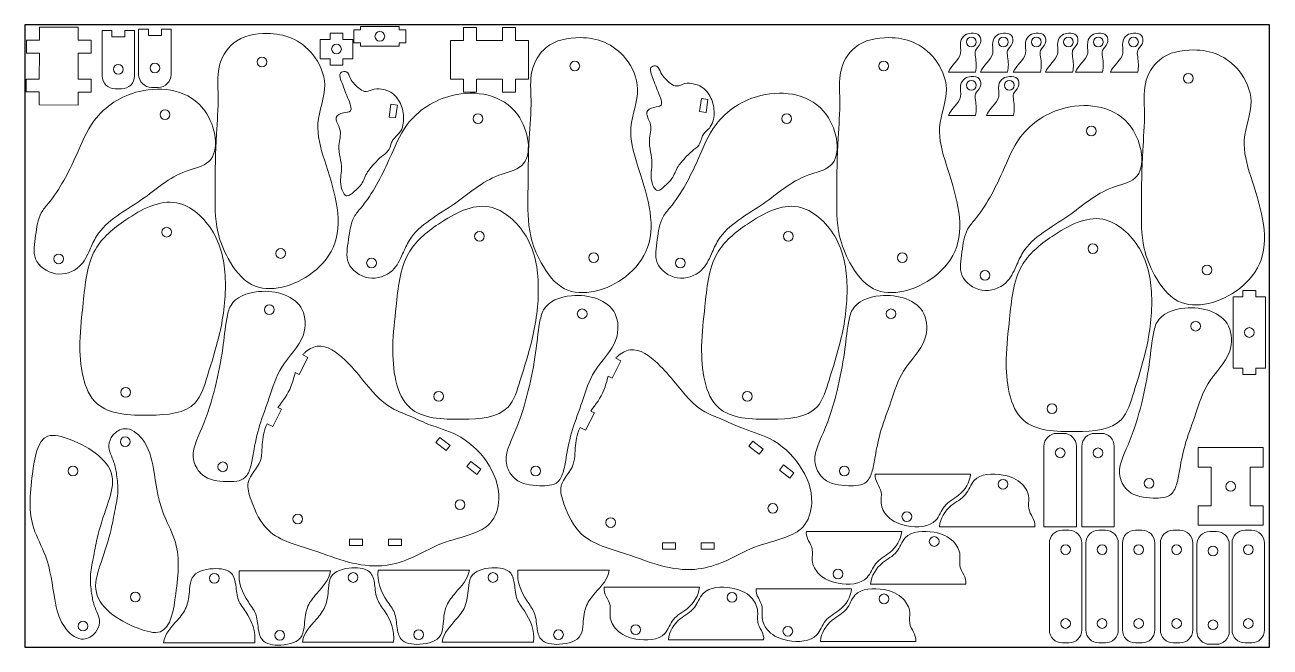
# Model space of a CAD drawing. Header units: inches. Extents: x -0.1 to 49, y 0 to 24.9.
# Drawn here: x 25.01 to 49.01, y 12.84 to 24.84 of the extents above; entities that cross this region are included whole.
import ezdxf

# ---------------------------------------------------------------- set-up
doc = ezdxf.new("R2010")
doc.units = ezdxf.units.IN
doc.header["$MEASUREMENT"] = 0

msp = doc.modelspace()

# ---------------------------------------------------------------- linework, layer by layer
at = {"color": 7, "linetype": 'Continuous', "lineweight": 15}
for p, q in [((25.284, 24.543), (25.285, 24.793)), ((25.285, 24.793), (26.035, 24.791)), ((26.035, 24.791), (26.034, 24.541)), ((27.387, 24.755), (27.199, 24.755)), ((27.199, 24.755), (27.199, 23.88)), ((27.387, 24.63), (27.387, 24.755)), ((27.824, 24.755), (27.637, 24.755)), ((27.637, 24.755), (27.637, 24.63)), ((27.824, 23.88), (27.824, 24.755)), ((31.474, 24.742), (31.349, 24.742)), ((31.349, 24.742), (31.349, 24.492)), ((32.224, 24.804), (31.474, 24.804)), ((31.474, 24.742), (31.474, 24.804)), ((32.224, 24.742), (32.224, 24.804)), ((32.224, 24.742), (32.349, 24.742)), ((32.349, 24.492), (32.349, 24.742)), ((33.463, 24.787), (33.713, 24.787)), ((33.463, 24.537), (33.463, 24.787)), ((33.713, 24.787), (33.713, 24.537)), ((34.213, 24.787), (34.463, 24.787)), ((34.213, 24.537), (34.213, 24.787)), ((34.463, 24.787), (34.463, 24.537)), ((25.034, 24.543), (25.284, 24.543)), ((25.034, 24.293), (25.034, 24.543)), ((26.034, 24.541), (26.284, 24.541)), ((26.284, 24.291), (26.284, 24.541)), ((26.682, 24.729), (26.495, 24.729)), ((26.495, 24.729), (26.495, 23.854)), ((26.682, 24.604), (26.682, 24.729)), ((26.932, 24.604), (26.682, 24.604)), ((27.12, 24.729), (26.932, 24.729)), ((26.932, 24.729), (26.932, 24.604)), ((27.12, 23.854), (27.12, 24.729)), ((27.637, 24.63), (27.387, 24.63)), ((30.701, 24.555), (30.889, 24.555)), ((30.701, 24.185), (30.701, 24.555)), ((30.889, 24.68), (31.139, 24.68)), ((30.889, 24.555), (30.889, 24.68)), ((31.139, 24.555), (31.139, 24.68)), ((31.139, 24.555), (31.326, 24.555)), ((31.326, 24.185), (31.326, 24.555)), ((31.474, 24.492), (31.349, 24.492)), ((31.474, 24.429), (31.474, 24.492)), ((32.224, 24.429), (32.224, 24.492)), ((32.224, 24.492), (32.349, 24.492)), ((33.213, 24.537), (33.463, 24.537)), ((33.213, 24.537), (33.213, 23.787)), ((33.713, 24.537), (34.213, 24.537)), ((34.463, 24.537), (34.713, 24.537)), ((34.713, 24.537), (34.713, 23.787)), ((25.284, 24.293), (25.034, 24.293)), ((25.282, 23.793), (25.284, 24.293)), ((26.034, 24.291), (26.032, 23.791)), ((26.284, 24.291), (26.034, 24.291)), ((32.224, 24.429), (31.474, 24.429)), ((30.701, 24.185), (30.889, 24.185)), ((30.889, 24.185), (30.889, 24.06)), ((30.889, 24.06), (31.139, 24.06)), ((31.139, 24.185), (31.139, 24.06)), ((31.139, 24.185), (31.326, 24.185)), ((25.032, 23.793), (25.282, 23.793)), ((25.032, 23.543), (25.032, 23.793)), ((26.032, 23.791), (26.282, 23.791)), ((26.282, 23.541), (26.282, 23.791)), ((33.463, 23.787), (33.213, 23.787)), ((33.463, 23.537), (33.463, 23.787)), ((33.713, 23.787), (33.713, 23.537)), ((34.213, 23.787), (33.713, 23.787)), ((34.213, 23.537), (34.213, 23.787)), ((34.463, 23.787), (34.463, 23.537)), ((34.713, 23.787), (34.463, 23.787)), ((42.811, 23.926), (43.335, 23.926)), ((43.43, 23.926), (43.954, 23.926)), ((44.064, 23.926), (44.588, 23.926)), ((44.684, 23.926), (45.208, 23.926)), ((45.26, 23.926), (45.785, 23.926)), ((45.938, 23.926), (46.462, 23.926)), ((25.282, 23.543), (25.032, 23.543)), ((25.281, 23.293), (25.282, 23.543)), ((26.032, 23.541), (26.031, 23.291)), ((26.282, 23.541), (26.032, 23.541)), ((26.745, 23.604), (26.87, 23.604)), ((27.449, 23.63), (27.574, 23.63)), ((33.463, 23.537), (33.713, 23.537)), ((34.213, 23.537), (34.463, 23.537)), ((25.281, 23.293), (26.031, 23.291)), ((32.028, 23.06), (32.064, 23.307)), ((32.188, 23.289), (32.064, 23.307)), ((38.015, 23.167), (38.051, 23.414)), ((38.175, 23.396), (38.051, 23.414)), ((38.139, 23.148), (38.175, 23.396)), ((32.151, 23.042), (32.028, 23.06)), ((32.151, 23.042), (32.188, 23.289)), ((38.139, 23.148), (38.015, 23.167)), ((42.811, 23.091), (43.335, 23.091)), ((43.546, 23.091), (44.07, 23.091)), ((48.49, 19.716), (48.74, 19.716)), ((48.49, 19.591), (48.49, 19.716)), ((48.74, 19.591), (48.74, 19.716)), ((48.302, 18.216), (48.302, 19.591)), ((48.49, 19.591), (48.302, 19.591)), ((48.927, 19.591), (48.74, 19.591)), ((48.927, 18.216), (48.927, 19.591)), ((30.293, 18.091), (30.464, 18.425)), ((30.464, 18.425), (30.365, 18.476)), ((36.326, 18.021), (36.497, 18.355)), ((36.497, 18.355), (36.398, 18.406)), ((30.293, 18.091), (30.217, 18.13)), ((36.326, 18.021), (36.25, 18.06)), ((48.49, 18.216), (48.302, 18.216)), ((48.49, 18.216), (48.49, 18.091)), ((48.49, 18.091), (48.74, 18.091)), ((48.74, 18.216), (48.74, 18.091)), ((48.927, 18.216), (48.74, 18.216)), ((29.783, 17.089), (29.953, 17.423)), ((29.953, 17.423), (29.883, 17.458)), ((35.816, 17.018), (35.986, 17.353)), ((35.986, 17.353), (35.916, 17.388)), ((29.783, 17.089), (29.676, 17.143)), ((35.816, 17.018), (35.709, 17.073)), ((32.932, 16.78), (33.008, 16.879)), ((33.008, 16.879), (33.206, 16.726)), ((38.965, 16.71), (39.041, 16.809)), ((39.041, 16.809), (39.239, 16.656)), ((44.905, 16.958), (45.03, 16.958)), ((45.635, 16.958), (45.76, 16.958)), ((33.13, 16.627), (32.932, 16.78)), ((33.206, 16.726), (33.13, 16.627)), ((39.163, 16.557), (38.965, 16.71)), ((39.239, 16.656), (39.163, 16.557)), ((44.655, 15.158), (44.655, 16.708)), ((45.28, 15.158), (45.28, 16.708)), ((45.385, 15.158), (45.385, 16.708)), ((46.01, 15.158), (46.01, 16.708)), ((47.629, 16.31), (47.629, 16.685)), ((48.879, 16.685), (47.629, 16.685)), ((48.879, 16.685), (48.879, 16.31)), ((33.525, 16.32), (33.601, 16.419)), ((33.601, 16.419), (33.799, 16.266)), ((39.558, 16.25), (39.634, 16.349)), ((39.634, 16.349), (39.832, 16.196)), ((33.722, 16.167), (33.525, 16.32)), ((33.799, 16.266), (33.722, 16.167)), ((39.755, 16.097), (39.558, 16.25)), ((39.832, 16.196), (39.755, 16.097)), ((43.238, 16.174), (41.401, 16.174)), ((47.879, 16.31), (47.629, 16.31)), ((47.879, 15.56), (47.879, 16.31)), ((48.629, 15.56), (48.629, 16.31)), ((48.629, 16.31), (48.879, 16.31)), ((47.879, 15.56), (47.629, 15.56)), ((47.629, 15.185), (47.629, 15.56)), ((48.629, 15.56), (48.879, 15.56)), ((48.879, 15.185), (48.879, 15.56)), ((42.639, 15.158), (44.476, 15.158)), ((44.655, 15.158), (45.28, 15.158)), ((45.385, 15.158), (46.01, 15.158)), ((47.629, 15.185), (48.879, 15.185)), ((31.514, 14.919), (31.264, 14.919)), ((31.264, 14.794), (31.264, 14.919)), ((31.514, 14.794), (31.514, 14.919)), ((32.264, 14.919), (32.014, 14.919)), ((32.014, 14.794), (32.014, 14.919)), ((32.264, 14.794), (32.264, 14.919)), ((41.911, 15.068), (40.074, 15.068)), ((45.134, 15.092), (45.009, 15.092)), ((45.838, 15.092), (45.713, 15.092)), ((46.543, 15.092), (46.418, 15.092)), ((47.274, 15.092), (47.149, 15.092)), ((47.978, 15.066), (47.853, 15.066)), ((48.656, 15.092), (48.531, 15.092)), ((31.514, 14.794), (31.264, 14.794)), ((32.264, 14.794), (32.014, 14.794)), ((37.547, 14.849), (37.297, 14.849)), ((37.297, 14.724), (37.297, 14.849)), ((37.547, 14.724), (37.297, 14.724)), ((37.547, 14.724), (37.547, 14.849)), ((38.297, 14.849), (38.047, 14.849)), ((38.047, 14.724), (38.047, 14.849)), ((38.297, 14.724), (38.047, 14.724)), ((38.297, 14.724), (38.297, 14.849)), ((44.759, 14.842), (44.759, 13.167)), ((45.384, 13.167), (45.384, 14.842)), ((45.463, 14.842), (45.463, 13.167)), ((46.088, 13.167), (46.088, 14.842)), ((46.168, 14.842), (46.168, 13.167)), ((46.793, 13.167), (46.793, 14.842)), ((46.899, 14.842), (46.899, 13.167)), ((47.524, 13.167), (47.524, 14.842)), ((47.603, 14.816), (47.603, 13.141)), ((48.228, 13.141), (48.228, 14.816)), ((48.281, 14.842), (48.281, 13.167)), ((48.906, 13.167), (48.906, 14.842)), ((30.899, 14.307), (29.14, 14.307)), ((33.576, 14.322), (31.817, 14.322)), ((36.272, 14.322), (34.513, 14.322)), ((38.011, 13.991), (36.174, 13.991)), ((40.943, 13.963), (39.106, 13.963)), ((41.312, 14.053), (43.149, 14.053)), ((37.412, 12.975), (39.249, 12.975)), ((27.678, 12.918), (29.437, 12.918)), ((30.355, 12.934), (32.114, 12.934)), ((33.052, 12.934), (34.811, 12.934)), ((40.344, 12.947), (42.181, 12.947)), ((45.009, 12.917), (45.134, 12.917)), ((45.713, 12.917), (45.838, 12.917)), ((46.418, 12.917), (46.543, 12.917)), ((47.149, 12.917), (47.274, 12.917)), ((47.853, 12.891), (47.978, 12.891)), ((48.531, 12.917), (48.656, 12.917))]:
    msp.add_line(p, q, dxfattribs=at)
msp.add_lwpolyline([(25.006, 12.837), (49.006, 12.837), (49.006, 24.837), (25.006, 24.837)], close=True)
for centre, radius in [((31.849, 24.617), 0.0938), ((43.253, 24.506), 0.0938), ((43.873, 24.506), 0.0938), ((44.507, 24.506), 0.0938), ((45.127, 24.506), 0.0938), ((45.703, 24.506), 0.0938), ((46.381, 24.506), 0.0938), ((31.014, 24.37), 0.0938), ((26.807, 23.979), 0.0938), ((27.512, 24.005), 0.0938), ((29.576, 24.122), 0.0938), ((35.609, 24.042), 0.0938), ((41.562, 24.042), 0.0938), ((47.437, 23.805), 0.0938), ((43.253, 23.671), 0.0938), ((43.988, 23.671), 0.0938), ((27.707, 23.107), 0.0938), ((33.74, 23.028), 0.0938), ((39.693, 23.028), 0.0938), ((45.568, 22.79), 0.0938), ((27.737, 20.839), 0.0938), ((33.77, 20.759), 0.0938), ((39.724, 20.759), 0.0938), ((25.656, 20.324), 0.0938), ((29.937, 20.428), 0.0938), ((35.971, 20.349), 0.0938), ((41.924, 20.349), 0.0938), ((45.598, 20.521), 0.0938), ((31.689, 20.245), 0.0938), ((37.643, 20.245), 0.0938), ((47.799, 20.111), 0.0938), ((43.517, 20.007), 0.0938), ((29.718, 19.343), 0.0938), ((35.751, 19.264), 0.0938), ((41.705, 19.264), 0.0938), ((47.579, 19.026), 0.0938), ((48.615, 18.904), 0.0938), ((26.949, 17.751), 0.0938), ((32.982, 17.671), 0.0938), ((38.936, 17.671), 0.0938), ((44.81, 17.434), 0.0938), ((26.94, 16.797), 0.0938), ((44.967, 16.583), 0.0938), ((45.698, 16.583), 0.0938), ((25.932, 16.234), 0.0938), ((28.821, 16.313), 0.0938), ((34.854, 16.234), 0.0938), ((40.807, 16.234), 0.0938), ((46.682, 15.996), 0.0938), ((43.866, 15.978), 0.0938), ((48.254, 15.935), 0.0938), ((33.394, 15.583), 0.0938), ((39.427, 15.513), 0.0938), ((30.267, 15.309), 0.0938), ((42.011, 15.354), 0.0938), ((36.3, 15.239), 0.0938), ((42.538, 14.873), 0.0938), ((45.071, 14.717), 0.0938), ((45.776, 14.717), 0.0938), ((46.48, 14.717), 0.0938), ((47.211, 14.717), 0.0938), ((47.916, 14.691), 0.0938), ((48.594, 14.717), 0.0938), ((28.657, 14.163), 0.0937), ((31.334, 14.179), 0.0937), ((34.031, 14.179), 0.0937), ((40.684, 14.248), 0.0938), ((27.135, 13.803), 0.0938), ((38.639, 13.795), 0.0938), ((41.57, 13.767), 0.0938), ((26.127, 13.241), 0.0938), ((36.784, 13.171), 0.0938), ((39.716, 13.143), 0.0938), ((45.071, 13.292), 0.0938), ((45.776, 13.292), 0.0938), ((46.48, 13.292), 0.0938), ((47.211, 13.292), 0.0938), ((47.916, 13.266), 0.0938), ((48.594, 13.292), 0.0938), ((29.92, 13.062), 0.0937), ((32.597, 13.077), 0.0937), ((35.294, 13.077), 0.0937)]:
    msp.add_circle(centre, radius, dxfattribs=at)
for centre, start, end in [((26.745, 23.854), 180, 270), ((26.87, 23.854), 270, 0), ((27.449, 23.88), 180, 270), ((27.574, 23.88), 270, 0), ((44.905, 16.708), 90, 180), ((45.03, 16.708), 0, 90), ((45.635, 16.708), 90, 180), ((45.76, 16.708), 0, 90), ((45.009, 14.842), 90, 180), ((45.134, 14.842), 0, 90), ((45.713, 14.842), 90, 180), ((45.838, 14.842), 0, 90), ((46.418, 14.842), 90, 180), ((46.543, 14.842), 0, 90), ((47.149, 14.842), 90, 180), ((47.274, 14.842), 0, 90), ((47.853, 14.816), 90, 180), ((47.978, 14.816), 0, 90), ((48.531, 14.842), 90, 180), ((48.656, 14.842), 0, 90), ((45.009, 13.167), 180, 270), ((45.134, 13.167), 270, 0), ((45.713, 13.167), 180, 270), ((45.838, 13.167), 270, 0), ((46.418, 13.167), 180, 270), ((46.543, 13.167), 270, 0), ((47.149, 13.167), 180, 270), ((47.274, 13.167), 270, 0), ((47.853, 13.141), 180, 270), ((47.978, 13.141), 270, 0), ((48.531, 13.167), 180, 270), ((48.656, 13.167), 270, 0)]:
    msp.add_arc(centre, 0.25, start, end, dxfattribs=at)
for points, knots in [([(28.731, 23.471), (28.736, 23.224), (28.678, 22.624), (28.676, 21.752), (28.663, 20.921), (28.918, 20.288), (29.444, 19.573), (30.503, 19.882), (31.243, 20.861), (30.86, 21.947), (30.566, 22.949), (30.889, 23.639), (30.616, 24.27), (30.174, 24.615), (29.617, 24.705), (29.008, 24.588), (28.691, 24.02), (28.728, 23.654), (28.731, 23.471)], [0, 0, 0, 0, 0.060367, 0.147459, 0.214848, 0.259879, 0.31505, 0.412855, 0.470827, 0.603019, 0.661592, 0.723224, 0.774678, 0.816596, 0.855565, 0.911147, 0.955232, 1, 1, 1, 1]), ([(34.764, 23.392), (34.769, 23.144), (34.711, 22.544), (34.709, 21.673), (34.696, 20.842), (34.951, 20.209), (35.477, 19.494), (36.536, 19.802), (37.276, 20.782), (36.893, 21.867), (36.599, 22.87), (36.922, 23.559), (36.649, 24.191), (36.207, 24.535), (35.65, 24.626), (35.041, 24.509), (34.724, 23.941), (34.761, 23.575), (34.764, 23.392)], [0, 0, 0, 0, 0.060367, 0.147459, 0.214848, 0.259879, 0.31505, 0.412855, 0.470827, 0.603019, 0.661592, 0.723224, 0.774678, 0.816596, 0.855565, 0.911147, 0.955232, 1, 1, 1, 1]), ([(40.718, 23.392), (40.723, 23.144), (40.665, 22.544), (40.662, 21.673), (40.65, 20.842), (40.905, 20.209), (41.431, 19.494), (42.49, 19.802), (43.23, 20.782), (42.847, 21.867), (42.553, 22.87), (42.876, 23.559), (42.603, 24.191), (42.161, 24.535), (41.603, 24.626), (40.995, 24.509), (40.678, 23.941), (40.715, 23.575), (40.718, 23.392)], [0, 0, 0, 0, 0.060367, 0.147459, 0.214848, 0.259879, 0.31505, 0.412855, 0.470827, 0.603019, 0.661592, 0.723224, 0.774678, 0.816596, 0.855565, 0.911147, 0.955232, 1, 1, 1, 1]), ([(42.811, 23.926), (42.853, 24.048), (43.11, 24.206), (43.016, 24.488), (43.112, 24.654), (43.261, 24.682), (43.435, 24.664), (43.453, 24.457), (43.313, 24.365), (43.346, 24.157), (43.356, 24.026), (43.335, 23.926)], [0, 0, 0, 0, 0.237102, 0.355085, 0.44147, 0.511004, 0.597826, 0.684225, 0.771372, 0.837925, 1, 1, 1, 1]), ([(43.43, 23.926), (43.472, 24.048), (43.729, 24.206), (43.636, 24.488), (43.732, 24.654), (43.88, 24.682), (44.054, 24.664), (44.073, 24.457), (43.932, 24.365), (43.966, 24.157), (43.976, 24.026), (43.954, 23.926)], [0, 0, 0, 0, 0.237102, 0.355085, 0.44147, 0.511004, 0.597826, 0.684225, 0.771372, 0.837925, 1, 1, 1, 1]), ([(44.064, 23.926), (44.107, 24.048), (44.363, 24.206), (44.27, 24.488), (44.366, 24.654), (44.514, 24.682), (44.688, 24.664), (44.707, 24.457), (44.566, 24.365), (44.6, 24.157), (44.61, 24.026), (44.588, 23.926)], [0, 0, 0, 0, 0.237102, 0.355085, 0.44147, 0.511004, 0.597826, 0.684225, 0.771372, 0.837925, 1, 1, 1, 1]), ([(44.684, 23.926), (44.726, 24.048), (44.983, 24.206), (44.89, 24.488), (44.985, 24.654), (45.134, 24.682), (45.308, 24.664), (45.327, 24.457), (45.186, 24.365), (45.219, 24.157), (45.23, 24.026), (45.208, 23.926)], [0, 0, 0, 0, 0.237102, 0.355085, 0.44147, 0.511004, 0.597826, 0.684225, 0.771372, 0.837925, 1, 1, 1, 1]), ([(45.26, 23.926), (45.303, 24.048), (45.559, 24.206), (45.466, 24.488), (45.562, 24.654), (45.711, 24.682), (45.885, 24.664), (45.903, 24.457), (45.762, 24.365), (45.796, 24.157), (45.806, 24.026), (45.785, 23.926)], [0, 0, 0, 0, 0.237102, 0.355085, 0.44147, 0.511004, 0.597826, 0.684225, 0.771372, 0.837925, 1, 1, 1, 1]), ([(45.938, 23.926), (45.98, 24.048), (46.237, 24.206), (46.144, 24.488), (46.239, 24.654), (46.388, 24.682), (46.562, 24.664), (46.58, 24.457), (46.44, 24.365), (46.473, 24.157), (46.484, 24.026), (46.462, 23.926)], [0, 0, 0, 0, 0.237102, 0.355085, 0.44147, 0.511004, 0.597826, 0.684225, 0.771372, 0.837925, 1, 1, 1, 1]), ([(46.592, 23.154), (46.597, 22.906), (46.539, 22.306), (46.537, 21.435), (46.524, 20.604), (46.779, 19.971), (47.305, 19.256), (48.364, 19.565), (49.104, 20.544), (48.721, 21.629), (48.427, 22.632), (48.75, 23.321), (48.477, 23.953), (48.035, 24.298), (47.478, 24.388), (46.869, 24.271), (46.552, 23.703), (46.589, 23.337), (46.592, 23.154)], [0, 0, 0, 0, 0.060367, 0.147459, 0.214848, 0.259879, 0.31505, 0.412855, 0.470827, 0.603019, 0.661592, 0.723224, 0.774678, 0.816596, 0.855565, 0.911147, 0.955232, 1, 1, 1, 1]), ([(37.206, 21.644), (37.248, 21.64), (37.359, 21.747), (37.507, 21.873), (37.576, 22.103), (37.731, 22.264), (37.856, 22.406), (38.006, 22.495), (38.045, 22.622), (38.09, 22.756), (38.271, 22.875), (38.314, 23.172), (38.242, 23.462), (38.076, 23.651), (37.89, 23.704), (37.735, 23.728), (37.539, 23.607), (37.376, 23.777), (37.255, 23.902), (37.227, 24.059), (37.012, 24.034), (37.125, 23.794), (37.178, 23.621), (37.249, 23.474), (37.319, 23.259), (37.123, 23.257), (36.976, 23.188), (37.015, 23.037), (37.11, 22.878), (37.001, 22.562), (37.142, 22.194), (37.04, 21.891), (37.151, 21.648), (37.206, 21.644)], [0, 0, 0, 0, 0.025479, 0.057543, 0.099956, 0.133034, 0.163896, 0.19156, 0.21193, 0.22561, 0.258492, 0.308276, 0.356004, 0.401629, 0.418999, 0.448323, 0.474483, 0.516873, 0.538668, 0.562806, 0.577899, 0.616936, 0.64534, 0.673284, 0.701187, 0.724121, 0.750378, 0.764142, 0.79167, 0.838296, 0.910523, 0.966354, 1, 1, 1, 1]), ([(31.219, 21.537), (31.26, 21.534), (31.372, 21.64), (31.52, 21.767), (31.589, 21.996), (31.744, 22.157), (31.869, 22.299), (32.019, 22.388), (32.058, 22.515), (32.103, 22.649), (32.283, 22.769), (32.327, 23.065), (32.255, 23.355), (32.088, 23.544), (31.903, 23.597), (31.748, 23.621), (31.551, 23.5), (31.389, 23.67), (31.268, 23.795), (31.24, 23.953), (31.025, 23.927), (31.138, 23.688), (31.19, 23.514), (31.262, 23.367), (31.332, 23.152), (31.136, 23.15), (30.989, 23.081), (31.028, 22.93), (31.123, 22.771), (31.014, 22.455), (31.155, 22.087), (31.053, 21.784), (31.164, 21.541), (31.219, 21.537)], [0, 0, 0, 0, 0.025479, 0.057543, 0.099956, 0.133034, 0.163896, 0.19156, 0.21193, 0.22561, 0.258492, 0.308276, 0.356004, 0.401629, 0.418999, 0.448323, 0.474483, 0.516873, 0.538668, 0.562806, 0.577899, 0.616936, 0.64534, 0.673284, 0.701187, 0.724121, 0.750378, 0.764142, 0.79167, 0.838296, 0.910523, 0.966354, 1, 1, 1, 1]), ([(42.811, 23.091), (42.853, 23.213), (43.11, 23.371), (43.016, 23.653), (43.112, 23.819), (43.261, 23.847), (43.435, 23.829), (43.453, 23.622), (43.313, 23.53), (43.346, 23.322), (43.356, 23.191), (43.335, 23.091)], [0, 0, 0, 0, 0.237102, 0.355085, 0.44147, 0.511004, 0.597826, 0.684225, 0.771372, 0.837925, 1, 1, 1, 1]), ([(43.546, 23.091), (43.588, 23.213), (43.845, 23.371), (43.751, 23.653), (43.847, 23.819), (43.996, 23.847), (44.17, 23.829), (44.188, 23.622), (44.048, 23.53), (44.081, 23.322), (44.091, 23.191), (44.07, 23.091)], [0, 0, 0, 0, 0.237102, 0.355085, 0.44147, 0.511004, 0.597826, 0.684225, 0.771372, 0.837925, 1, 1, 1, 1]), ([(25.454, 21.389), (25.407, 21.332), (25.256, 21.16), (25.222, 20.778), (25.122, 20.289), (25.59, 19.951), (26.078, 20.117), (26.247, 20.475), (26.486, 21.026), (27.275, 21.411), (27.892, 22.003), (28.809, 22.171), (28.579, 23.522), (27.252, 23.725), (26.32, 23.117), (25.965, 22.21), (25.682, 21.669), (25.454, 21.389)], [0, 0, 0, 0, 0.02086, 0.063863, 0.106625, 0.152099, 0.197955, 0.233554, 0.26154, 0.367581, 0.464213, 0.509543, 0.602655, 0.72773, 0.825803, 0.898573, 1, 1, 1, 1]), ([(31.487, 21.31), (31.44, 21.253), (31.289, 21.081), (31.255, 20.699), (31.156, 20.21), (31.623, 19.871), (32.112, 20.038), (32.28, 20.396), (32.519, 20.947), (33.309, 21.331), (33.925, 21.924), (34.842, 22.092), (34.612, 23.443), (33.285, 23.646), (32.353, 23.038), (31.998, 22.13), (31.715, 21.59), (31.487, 21.31)], [0, 0, 0, 0, 0.02086, 0.063863, 0.106625, 0.152099, 0.197955, 0.233554, 0.26154, 0.367581, 0.464213, 0.509543, 0.602655, 0.72773, 0.825803, 0.898573, 1, 1, 1, 1]), ([(37.441, 21.31), (37.394, 21.253), (37.243, 21.081), (37.209, 20.699), (37.109, 20.21), (37.577, 19.871), (38.065, 20.038), (38.234, 20.396), (38.473, 20.947), (39.262, 21.331), (39.879, 21.924), (40.796, 22.092), (40.566, 23.443), (39.238, 23.646), (38.307, 23.038), (37.952, 22.13), (37.669, 21.59), (37.441, 21.31)], [0, 0, 0, 0, 0.02086, 0.063863, 0.106625, 0.152099, 0.197955, 0.233554, 0.26154, 0.367581, 0.464213, 0.509543, 0.602655, 0.72773, 0.825803, 0.898573, 1, 1, 1, 1]), ([(43.315, 21.072), (43.268, 21.015), (43.117, 20.843), (43.083, 20.461), (42.984, 19.972), (43.451, 19.633), (43.94, 19.8), (44.108, 20.158), (44.347, 20.709), (45.137, 21.093), (45.753, 21.686), (46.67, 21.854), (46.44, 23.205), (45.113, 23.408), (44.181, 22.8), (43.826, 21.892), (43.543, 21.352), (43.315, 21.072)], [0, 0, 0, 0, 0.02086, 0.063863, 0.106625, 0.152099, 0.197955, 0.233554, 0.26154, 0.367581, 0.464213, 0.509543, 0.602655, 0.72773, 0.825803, 0.898573, 1, 1, 1, 1]), ([(26.067, 18.712), (26.06, 18.281), (26.172, 17.349), (27.359, 17.286), (28.314, 17.355), (28.547, 18.152), (28.791, 18.897), (28.924, 19.854), (28.761, 20.847), (27.911, 21.628), (26.978, 21.136), (26.222, 20.507), (26.145, 19.554), (26.071, 18.984), (26.067, 18.712)], [0, 0, 0, 0, 0.109929, 0.202397, 0.284224, 0.335388, 0.405959, 0.501198, 0.58986, 0.671199, 0.763591, 0.836455, 0.930609, 1, 1, 1, 1]), ([(32.1, 18.632), (32.093, 18.202), (32.205, 17.269), (33.392, 17.207), (34.347, 17.275), (34.58, 18.073), (34.824, 18.817), (34.957, 19.774), (34.794, 20.767), (33.944, 21.549), (33.011, 21.057), (32.255, 20.428), (32.178, 19.475), (32.104, 18.904), (32.1, 18.632)], [0, 0, 0, 0, 0.109929, 0.202397, 0.284224, 0.335388, 0.405959, 0.501198, 0.58986, 0.671199, 0.763591, 0.836455, 0.930609, 1, 1, 1, 1]), ([(38.054, 18.632), (38.047, 18.202), (38.158, 17.269), (39.345, 17.207), (40.301, 17.275), (40.534, 18.073), (40.778, 18.817), (40.911, 19.774), (40.748, 20.767), (39.898, 21.549), (38.965, 21.057), (38.209, 20.428), (38.131, 19.475), (38.058, 18.904), (38.054, 18.632)], [0, 0, 0, 0, 0.109929, 0.202397, 0.284224, 0.335388, 0.405959, 0.501198, 0.58986, 0.671199, 0.763591, 0.836455, 0.930609, 1, 1, 1, 1]), ([(43.928, 18.395), (43.921, 17.964), (44.033, 17.031), (45.22, 16.969), (46.175, 17.037), (46.408, 17.835), (46.652, 18.58), (46.785, 19.537), (46.622, 20.529), (45.772, 21.311), (44.839, 20.819), (44.083, 20.19), (44.006, 19.237), (43.932, 18.667), (43.928, 18.395)], [0, 0, 0, 0, 0.109929, 0.202397, 0.284224, 0.335388, 0.405959, 0.501198, 0.58986, 0.671199, 0.763591, 0.836455, 0.930609, 1, 1, 1, 1]), ([(28.897, 19.168), (28.863, 18.975), (28.825, 18.545), (28.68, 17.824), (28.474, 17.128), (28.158, 16.529), (28.445, 16.071), (28.843, 16.018), (29.253, 16.032), (29.373, 16.33), (29.421, 16.67), (29.521, 17.127), (29.735, 17.664), (29.916, 18.304), (30.429, 18.73), (30.416, 19.551), (29.609, 19.8), (28.976, 19.552), (28.913, 19.257), (28.897, 19.168)], [0, 0, 0, 0, 0.062075, 0.14282, 0.234857, 0.305446, 0.33893, 0.391746, 0.4305, 0.455901, 0.486064, 0.544324, 0.605685, 0.674669, 0.755717, 0.807826, 0.906477, 0.971557, 1, 1, 1, 1]), ([(34.93, 19.089), (34.896, 18.896), (34.858, 18.465), (34.713, 17.745), (34.507, 17.049), (34.191, 16.45), (34.478, 15.991), (34.876, 15.938), (35.286, 15.953), (35.406, 16.251), (35.454, 16.59), (35.554, 17.047), (35.768, 17.585), (35.949, 18.225), (36.462, 18.651), (36.449, 19.472), (35.642, 19.721), (35.009, 19.472), (34.946, 19.178), (34.93, 19.089)], [0, 0, 0, 0, 0.062075, 0.14282, 0.234857, 0.305446, 0.33893, 0.391746, 0.4305, 0.455901, 0.486064, 0.544324, 0.605685, 0.674669, 0.755717, 0.807826, 0.906477, 0.971557, 1, 1, 1, 1]), ([(40.884, 19.089), (40.85, 18.896), (40.812, 18.465), (40.667, 17.745), (40.461, 17.049), (40.145, 16.45), (40.431, 15.991), (40.829, 15.938), (41.24, 15.953), (41.359, 16.251), (41.408, 16.59), (41.507, 17.047), (41.721, 17.585), (41.902, 18.225), (42.415, 18.651), (42.403, 19.472), (41.596, 19.721), (40.963, 19.472), (40.9, 19.178), (40.884, 19.089)], [0, 0, 0, 0, 0.062075, 0.14282, 0.234857, 0.305446, 0.33893, 0.391746, 0.4305, 0.455901, 0.486064, 0.544324, 0.605685, 0.674669, 0.755717, 0.807826, 0.906477, 0.971557, 1, 1, 1, 1]), ([(46.758, 18.851), (46.724, 18.658), (46.686, 18.227), (46.541, 17.507), (46.335, 16.811), (46.019, 16.212), (46.306, 15.754), (46.704, 15.7), (47.114, 15.715), (47.234, 16.013), (47.282, 16.352), (47.382, 16.81), (47.596, 17.347), (47.777, 17.987), (48.29, 18.413), (48.277, 19.234), (47.47, 19.483), (46.837, 19.234), (46.774, 18.94), (46.758, 18.851)], [0, 0, 0, 0, 0.062075, 0.14282, 0.234857, 0.305446, 0.33893, 0.391746, 0.4305, 0.455901, 0.486064, 0.544324, 0.605685, 0.674669, 0.755717, 0.807826, 0.906477, 0.971557, 1, 1, 1, 1]), ([(29.676, 17.143), (29.659, 17.107), (29.595, 16.952), (29.58, 16.703), (29.559, 16.337), (29.238, 16.073), (29.397, 15.556), (29.683, 14.937), (30.514, 14.744), (31.213, 14.456), (31.857, 14.362), (32.472, 14.532), (33.009, 14.863), (33.566, 14.976), (34.043, 15.206), (34.217, 15.786), (33.955, 16.451), (33.408, 16.952), (32.825, 17.101), (32.425, 17.302), (31.933, 17.474), (31.571, 17.933), (31.186, 18.395), (30.748, 18.732), (30.464, 18.577), (30.4, 18.514), (30.387, 18.502), (30.376, 18.489), (30.365, 18.476)], [0.111717, 0.111717, 0.111717, 0.111717, 0.1206738, 0.148904, 0.1641659, 0.1987067, 0.2236188, 0.2719587, 0.3405409, 0.3918184, 0.4385, 0.4771503, 0.5271779, 0.5729772, 0.600307, 0.6360403, 0.69068, 0.7469129, 0.7893863, 0.8186818, 0.8437191, 0.9006592, 0.9374826, 0.9804937, 1, 1, 1, 1.0037866, 1.0037866, 1.0037866, 1.0037866]), ([(35.709, 17.073), (35.692, 17.037), (35.628, 16.882), (35.613, 16.633), (35.592, 16.267), (35.271, 16.003), (35.43, 15.486), (35.716, 14.867), (36.547, 14.674), (37.246, 14.386), (37.89, 14.292), (38.505, 14.462), (39.042, 14.793), (39.599, 14.906), (40.076, 15.136), (40.25, 15.716), (39.988, 16.381), (39.441, 16.882), (38.858, 17.031), (38.458, 17.232), (37.966, 17.404), (37.604, 17.863), (37.219, 18.325), (36.781, 18.662), (36.497, 18.507), (36.433, 18.444), (36.42, 18.432), (36.409, 18.419), (36.398, 18.406)], [0.111717, 0.111717, 0.111717, 0.111717, 0.1206738, 0.148904, 0.1641659, 0.1987067, 0.2236188, 0.2719587, 0.3405409, 0.3918184, 0.4385, 0.4771503, 0.5271779, 0.5729772, 0.600307, 0.6360403, 0.69068, 0.7469129, 0.7893863, 0.8186818, 0.8437191, 0.9006592, 0.9374826, 0.9804937, 1, 1, 1, 1.0037866, 1.0037866, 1.0037866, 1.0037866]), ([(30.217, 18.13), (30.193, 18.04), (30.132, 17.788), (29.979, 17.585), (29.883, 17.458)], [0.03110711, 0.03110711, 0.03110711, 0.03110711, 0.05067034, 0.08441647, 0.08441647, 0.08441647, 0.08441647]), ([(36.25, 18.06), (36.226, 17.97), (36.165, 17.718), (36.012, 17.515), (35.916, 17.388)], [0.03110711, 0.03110711, 0.03110711, 0.03110711, 0.05067034, 0.08441647, 0.08441647, 0.08441647, 0.08441647]), ([(27.617, 13.133), (27.823, 13.206), (27.946, 14.027), (28.012, 14.77), (27.587, 15.517), (27.512, 16.199), (27.374, 16.808), (26.972, 17.121), (26.693, 16.951), (26.578, 16.682), (26.732, 16.433), (26.78, 16.136), (26.817, 15.827), (26.739, 15.478), (26.659, 15.012), (26.494, 14.526), (26.228, 13.734), (26.935, 13.253), (27.504, 13.094), (27.617, 13.133)], [0, 0, 0, 0, 0.086473, 0.201224, 0.263841, 0.35744, 0.42531, 0.467876, 0.496265, 0.519241, 0.556864, 0.583624, 0.618875, 0.657601, 0.700502, 0.773447, 0.830648, 0.952544, 1, 1, 1, 1]), ([(25.45, 16.904), (25.244, 16.831), (25.121, 16.011), (25.054, 15.268), (25.48, 14.521), (25.554, 13.839), (25.692, 13.229), (26.095, 12.917), (26.374, 13.087), (26.489, 13.355), (26.335, 13.605), (26.286, 13.902), (26.25, 14.21), (26.328, 14.56), (26.407, 15.026), (26.573, 15.512), (26.839, 16.304), (26.131, 16.785), (25.563, 16.944), (25.45, 16.904)], [0, 0, 0, 0, 0.086473, 0.201224, 0.263841, 0.35744, 0.42531, 0.467876, 0.496265, 0.519241, 0.556864, 0.583624, 0.618875, 0.657601, 0.700502, 0.773447, 0.830648, 0.952544, 1, 1, 1, 1]), ([(41.401, 16.174), (41.382, 16.043), (41.559, 15.884), (41.486, 15.584), (41.648, 15.292), (42.044, 15.13), (42.578, 15.155), (42.708, 15.594), (43.069, 15.763), (43.224, 16.012), (43.238, 16.174)], [0, 0, 0, 0, 0.123491, 0.193734, 0.290835, 0.427926, 0.618704, 0.723847, 0.840531, 1, 1, 1, 1]), ([(44.476, 15.158), (44.496, 15.288), (44.319, 15.447), (44.392, 15.747), (44.23, 16.04), (43.833, 16.201), (43.299, 16.176), (43.169, 15.738), (42.809, 15.568), (42.653, 15.32), (42.639, 15.158)], [0, 0, 0, 0, 0.123491, 0.193734, 0.290835, 0.427926, 0.618704, 0.723847, 0.840531, 1, 1, 1, 1]), ([(40.074, 15.068), (40.054, 14.938), (40.231, 14.779), (40.158, 14.479), (40.32, 14.186), (40.717, 14.025), (41.25, 14.05), (41.381, 14.488), (41.741, 14.658), (41.897, 14.907), (41.911, 15.068)], [0, 0, 0, 0, 0.123491, 0.193734, 0.290835, 0.427926, 0.618704, 0.723847, 0.840531, 1, 1, 1, 1]), ([(43.149, 14.053), (43.168, 14.183), (42.991, 14.342), (43.064, 14.642), (42.902, 14.934), (42.506, 15.096), (41.972, 15.071), (41.841, 14.632), (41.481, 14.463), (41.326, 14.214), (41.312, 14.053)], [0, 0, 0, 0, 0.123491, 0.193734, 0.290835, 0.427926, 0.618704, 0.723847, 0.840531, 1, 1, 1, 1]), ([(29.437, 12.918), (29.463, 13.142), (29.35, 13.421), (29.093, 13.742), (29.083, 14.004), (29.013, 14.325), (28.61, 14.38), (28.211, 14.266), (28.178, 13.902), (28.151, 13.61), (27.904, 13.292), (27.703, 13.101), (27.678, 12.918)], [0, 0, 0, 0, 0.174396, 0.246774, 0.327815, 0.389779, 0.493993, 0.615527, 0.677078, 0.775393, 0.855999, 1, 1, 1, 1]), ([(29.14, 14.307), (29.113, 14.083), (29.227, 13.804), (29.484, 13.483), (29.494, 13.22), (29.564, 12.9), (29.967, 12.844), (30.366, 12.958), (30.398, 13.323), (30.426, 13.615), (30.673, 13.932), (30.874, 14.123), (30.899, 14.307)], [0, 0, 0, 0, 0.174396, 0.246774, 0.327815, 0.389779, 0.493993, 0.615527, 0.677078, 0.775393, 0.855999, 1, 1, 1, 1]), ([(32.114, 12.934), (32.141, 13.157), (32.027, 13.437), (31.77, 13.757), (31.76, 14.02), (31.69, 14.341), (31.287, 14.396), (30.888, 14.282), (30.856, 13.918), (30.828, 13.625), (30.582, 13.308), (30.38, 13.117), (30.355, 12.934)], [0, 0, 0, 0, 0.174396, 0.246774, 0.327815, 0.389779, 0.493993, 0.615527, 0.677078, 0.775393, 0.855999, 1, 1, 1, 1]), ([(31.817, 14.322), (31.791, 14.099), (31.904, 13.82), (32.161, 13.499), (32.171, 13.236), (32.241, 12.915), (32.644, 12.86), (33.043, 12.974), (33.076, 13.338), (33.103, 13.631), (33.35, 13.948), (33.551, 14.139), (33.576, 14.322)], [0, 0, 0, 0, 0.174396, 0.246774, 0.327815, 0.389779, 0.493993, 0.615527, 0.677078, 0.775393, 0.855999, 1, 1, 1, 1]), ([(34.811, 12.934), (34.837, 13.157), (34.724, 13.437), (34.466, 13.757), (34.457, 14.02), (34.387, 14.341), (33.983, 14.396), (33.585, 14.282), (33.552, 13.918), (33.525, 13.625), (33.278, 13.308), (33.077, 13.117), (33.052, 12.934)], [0, 0, 0, 0, 0.174396, 0.246774, 0.327815, 0.389779, 0.493993, 0.615527, 0.677078, 0.775393, 0.855999, 1, 1, 1, 1]), ([(34.513, 14.322), (34.487, 14.099), (34.601, 13.82), (34.858, 13.499), (34.868, 13.236), (34.938, 12.915), (35.341, 12.86), (35.74, 12.974), (35.772, 13.338), (35.799, 13.631), (36.046, 13.948), (36.248, 14.139), (36.272, 14.322)], [0, 0, 0, 0, 0.174396, 0.246774, 0.327815, 0.389779, 0.493993, 0.615527, 0.677078, 0.775393, 0.855999, 1, 1, 1, 1]), ([(36.174, 13.991), (36.154, 13.86), (36.331, 13.701), (36.259, 13.402), (36.421, 13.109), (36.817, 12.947), (37.351, 12.972), (37.481, 13.411), (37.841, 13.581), (37.997, 13.829), (38.011, 13.991)], [0, 0, 0, 0, 0.123491, 0.193734, 0.290835, 0.427926, 0.618704, 0.723847, 0.840531, 1, 1, 1, 1]), ([(39.249, 12.975), (39.269, 13.106), (39.092, 13.264), (39.164, 13.564), (39.002, 13.857), (38.606, 14.019), (38.072, 13.994), (37.942, 13.555), (37.581, 13.385), (37.426, 13.137), (37.412, 12.975)], [0, 0, 0, 0, 0.123491, 0.193734, 0.290835, 0.427926, 0.618704, 0.723847, 0.840531, 1, 1, 1, 1]), ([(39.106, 13.963), (39.086, 13.833), (39.263, 13.674), (39.19, 13.374), (39.352, 13.081), (39.749, 12.92), (40.282, 12.945), (40.413, 13.383), (40.773, 13.553), (40.929, 13.801), (40.943, 13.963)], [0, 0, 0, 0, 0.123491, 0.193734, 0.290835, 0.427926, 0.618704, 0.723847, 0.840531, 1, 1, 1, 1]), ([(42.181, 12.947), (42.2, 13.078), (42.023, 13.237), (42.096, 13.536), (41.934, 13.829), (41.538, 13.991), (41.004, 13.966), (40.873, 13.527), (40.513, 13.358), (40.358, 13.109), (40.344, 12.947)], [0, 0, 0, 0, 0.123491, 0.193734, 0.290835, 0.427926, 0.618704, 0.723847, 0.840531, 1, 1, 1, 1])]:
    msp.add_open_spline(points, degree=3, knots=knots, dxfattribs=at)

doc.saveas('drawing.dxf')
